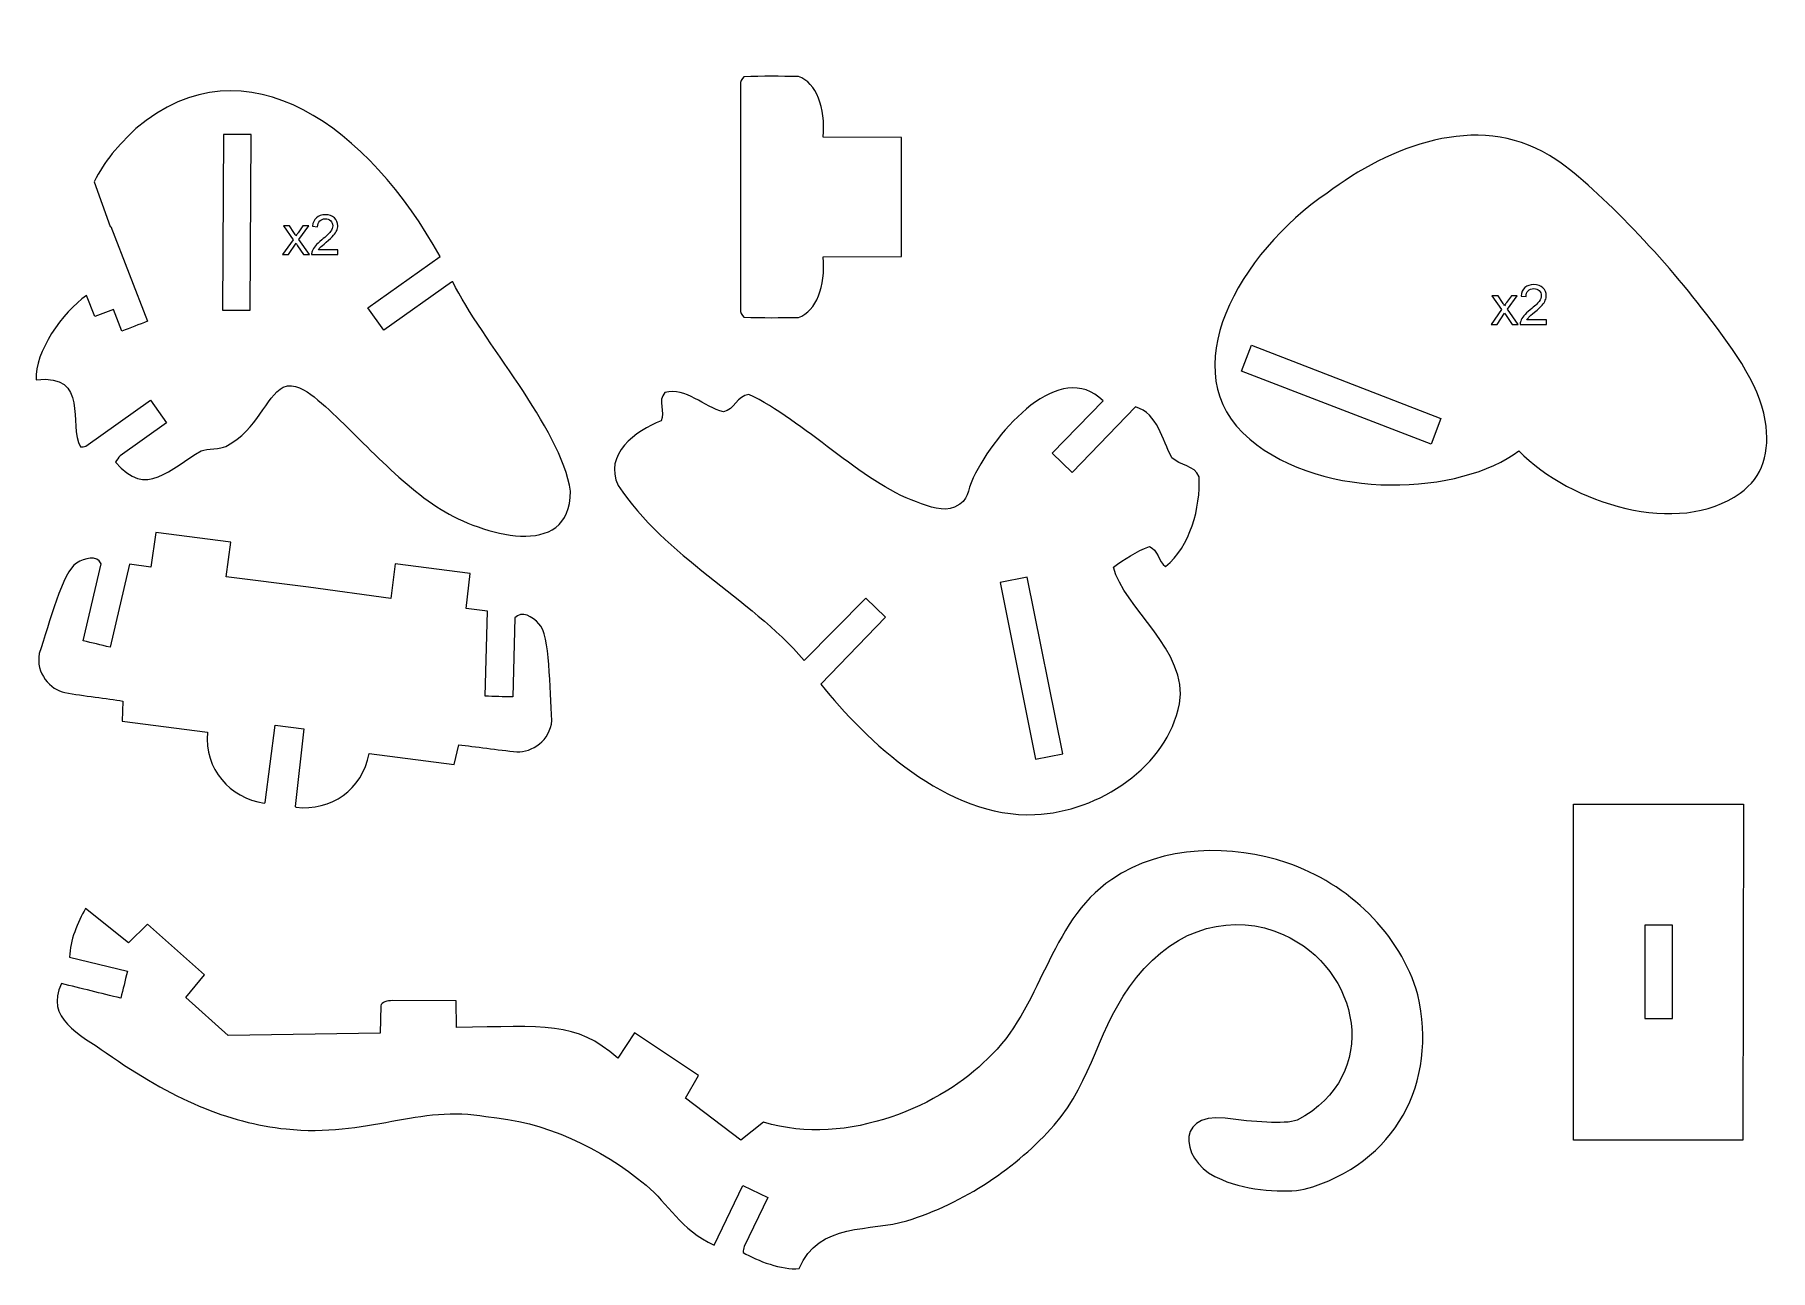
# Model space of a CAD drawing. Header units: centimetres. Extents: x -13 to 13.5, y -8.8 to 10.1.
import ezdxf

# ---------------------------------------------------------------- set-up
doc = ezdxf.new("R2010")
doc.units = ezdxf.units.CM
doc.header["$MEASUREMENT"] = 0
doc.layers.add('Livello 1', color=7, linetype='Continuous')

msp = doc.modelspace()

# ---------------------------------------------------------------- linework, layer by layer
at = {"layer": 'Livello 1', "color": 250, "lineweight": 5}
for points, knots in [([(-13.00221, 4.80794), (-13.02432, 5.2294), (-12.60642, 5.8409), (-12.23079, 6.09411), (-12.23079, 6.09411), (-12.23079, 6.09411), (-12.10642, 5.77315), (-12.10642, 5.77315), (-12.10642, 5.77315), (-12.10642, 5.77315), (-11.82108, 5.88371), (-11.82108, 5.88371), (-11.82108, 5.88371), (-11.82108, 5.88371), (-11.69265, 5.5504), (-11.69265, 5.5504), (-11.69265, 5.5504), (-11.56124, 5.6013), (-11.42983, 5.65225), (-11.29842, 5.70317), (-11.29842, 5.70317), (-11.29842, 5.70317), (-11.85977, 7.1518), (-11.85977, 7.1518), (-11.85977, 7.1518), (-11.85977, 7.1518), (-11.8685, 7.14842), (-11.8685, 7.14842), (-11.8685, 7.14842), (-11.8685, 7.14842), (-12.11326, 7.83479), (-12.11326, 7.83479), (-12.11326, 7.83479), (-11.95779, 8.14854), (-11.74574, 8.39329), (-11.47799, 8.64522), (-11.47799, 8.64522), (-9.78896, 10.08069), (-7.89405, 8.62779), (-6.82787, 6.69348), (-6.82787, 6.69348), (-6.82787, 6.69348), (-7.93127, 5.90837), (-7.93127, 5.90837), (-7.93127, 5.90837), (-7.93127, 5.90837), (-7.68615, 5.56389), (-7.68615, 5.56389), (-7.68615, 5.56389), (-7.68615, 5.56389), (-6.65368, 6.29854), (-6.65368, 6.29854), (-6.65368, 6.29854), (-6.64704, 6.30136), (-6.64043, 6.30406), (-6.63387, 6.30654), (-6.63387, 6.30654), (-6.18575, 5.38781), (-4.98833, 4.09748), (-4.83139, 3.1041), (-4.83139, 3.1041), (-4.83892, 2.02541), (-6.2005, 2.44769), (-6.80927, 2.82516), (-6.80927, 2.82516), (-7.52219, 3.26725), (-8.15341, 4.04817), (-8.74974, 4.5444), (-8.74974, 4.5444), (-8.88562, 4.64722), (-9.05616, 4.76703), (-9.22334, 4.69499), (-9.22334, 4.69499), (-9.50456, 4.54118), (-9.60108, 4.05468), (-10.1013, 3.78965), (-10.1013, 3.78965), (-10.17839, 3.74887), (-10.38727, 3.75657), (-10.47871, 3.72087), (-10.47871, 3.72087), (-10.95242, 3.45523), (-11.32442, 2.98414), (-11.78808, 3.5485), (-11.78808, 3.5485), (-11.768, 3.58421), (-11.74346, 3.61695), (-11.71599, 3.64767), (-11.71599, 3.64767), (-11.71599, 3.64767), (-11.00741, 4.15185), (-11.00741, 4.15185), (-11.00741, 4.15185), (-11.00741, 4.15185), (-11.25253, 4.49634), (-11.25253, 4.49634), (-11.25253, 4.49634), (-11.25253, 4.49634), (-12.24433, 3.79064), (-12.24433, 3.79064), (-12.24433, 3.79064), (-12.27047, 3.78551), (-12.29687, 3.78283), (-12.32362, 3.7832), (-12.32362, 3.7832), (-12.52066, 4.12118), (-12.17693, 4.89709), (-13.00221, 4.80794)], [0, 0, 0, 0, 0.03571429, 0.03571429, 0.03571429, 0.03571429, 0.07142857, 0.07142857, 0.07142857, 0.07142857, 0.10714286, 0.10714286, 0.10714286, 0.10714286, 0.14285714, 0.14285714, 0.14285714, 0.14285714, 0.17857143, 0.17857143, 0.17857143, 0.17857143, 0.21428571, 0.21428571, 0.21428571, 0.21428571, 0.25, 0.25, 0.25, 0.25, 0.28571429, 0.28571429, 0.28571429, 0.28571429, 0.32142857, 0.32142857, 0.32142857, 0.32142857, 0.35714286, 0.35714286, 0.35714286, 0.35714286, 0.39285714, 0.39285714, 0.39285714, 0.39285714, 0.42857143, 0.42857143, 0.42857143, 0.42857143, 0.46428571, 0.46428571, 0.46428571, 0.46428571, 0.5, 0.5, 0.5, 0.5, 0.53571429, 0.53571429, 0.53571429, 0.53571429, 0.57142857, 0.57142857, 0.57142857, 0.57142857, 0.60714286, 0.60714286, 0.60714286, 0.60714286, 0.64285714, 0.64285714, 0.64285714, 0.64285714, 0.67857143, 0.67857143, 0.67857143, 0.67857143, 0.71428571, 0.71428571, 0.71428571, 0.71428571, 0.75, 0.75, 0.75, 0.75, 0.78571429, 0.78571429, 0.78571429, 0.78571429, 0.82142857, 0.82142857, 0.82142857, 0.82142857, 0.85714286, 0.85714286, 0.85714286, 0.85714286, 0.89285714, 0.89285714, 0.89285714, 0.89285714, 0.92857143, 0.92857143, 0.92857143, 0.92857143, 1, 1, 1, 1]), ([(0.2256, 6.69072), (0.2256, 6.69072), (-0.96871, 6.68508), (-0.96871, 6.68508), (-0.96871, 6.68508), (-0.93182, 6.22899), (-1.07217, 5.85975), (-1.34703, 5.76016), (-1.34703, 5.76016), (-1.63065, 5.75773), (-1.88443, 5.75164), (-2.18502, 5.76422), (-2.18502, 5.76422), (-2.21142, 5.79547), (-2.23826, 5.8424), (-2.23541, 5.88326), (-2.23541, 5.88326), (-2.23541, 5.88326), (-2.23541, 9.31901), (-2.23541, 9.31901), (-2.23541, 9.31901), (-2.23826, 9.35987), (-2.21142, 9.4068), (-2.18502, 9.43805), (-2.18502, 9.43805), (-1.88443, 9.45063), (-1.63065, 9.44454), (-1.34703, 9.44211), (-1.34703, 9.44211), (-1.07217, 9.34252), (-0.93182, 8.97328), (-0.96871, 8.51719), (-0.96871, 8.51719), (-0.96871, 8.51719), (0.2256, 8.51155), (0.2256, 8.51155), (0.2256, 8.51155), (0.2256, 8.51155), (0.2256, 6.69072), (0.2256, 6.69072)], [0, 0, 0, 0, 0.09090909, 0.09090909, 0.09090909, 0.09090909, 0.18181818, 0.18181818, 0.18181818, 0.18181818, 0.27272727, 0.27272727, 0.27272727, 0.27272727, 0.36363636, 0.36363636, 0.36363636, 0.36363636, 0.45454545, 0.45454545, 0.45454545, 0.45454545, 0.54545455, 0.54545455, 0.54545455, 0.54545455, 0.63636364, 0.63636364, 0.63636364, 0.63636364, 0.72727273, 0.72727273, 0.72727273, 0.72727273, 0.81818182, 0.81818182, 0.81818182, 0.81818182, 1, 1, 1, 1]), ([(6.73398, 7.65886), (7.68625, 8.37907), (9.02599, 8.90525), (10.13231, 8.23715), (10.13231, 8.23715), (10.72617, 7.87848), (11.78143, 6.78711), (12.45927, 5.90854), (12.45927, 5.90854), (12.89055, 5.34955), (13.34107, 4.76408), (13.43261, 4.18662), (13.43261, 4.18662), (13.51028, 3.69675), (13.40135, 3.32711), (13.04852, 3.07406), (13.04852, 3.07406), (12.10735, 2.39912), (10.45796, 2.91213), (9.66755, 3.72185), (9.66755, 3.72185), (8.78833, 3.05175), (6.67489, 2.94249), (5.55238, 3.89952), (5.55238, 3.89952), (4.33095, 4.91364), (5.40378, 6.75932), (6.73398, 7.65886)], [0, 0, 0, 0, 0.125, 0.125, 0.125, 0.125, 0.25, 0.25, 0.25, 0.25, 0.375, 0.375, 0.375, 0.375, 0.5, 0.5, 0.5, 0.5, 0.625, 0.625, 0.625, 0.625, 0.75, 0.75, 0.75, 0.75, 1, 1, 1, 1]), ([(-10.13859, 8.55819), (-10.13859, 8.55819), (-9.71581, 8.55636), (-9.71581, 8.55636), (-9.71581, 8.55636), (-9.71581, 8.55636), (-9.72823, 5.87204), (-9.72823, 5.87204), (-9.72823, 5.87204), (-9.72823, 5.87204), (-10.151, 5.87387), (-10.151, 5.87387), (-10.151, 5.87387), (-10.151, 5.87387), (-10.13859, 8.55819), (-10.13859, 8.55819)], [0, 0, 0, 0, 0.2, 0.2, 0.2, 0.2, 0.4, 0.4, 0.4, 0.4, 0.6, 0.6, 0.6, 0.6, 1, 1, 1, 1]), ([(5.57662, 5.3342), (5.57662, 5.3342), (5.42448, 4.93974), (5.42448, 4.93974), (5.42448, 4.93974), (5.42448, 4.93974), (8.32346, 3.82148), (8.32346, 3.82148), (8.32346, 3.82148), (8.32346, 3.82148), (8.47562, 4.21594), (8.47562, 4.21594), (8.47562, 4.21594), (8.47562, 4.21594), (5.57662, 5.3342), (5.57662, 5.3342)], [0, 0, 0, 0, 0.2, 0.2, 0.2, 0.2, 0.4, 0.4, 0.4, 0.4, 0.6, 0.6, 0.6, 0.6, 1, 1, 1, 1]), ([(-4.10223, 3.19307), (-3.37821, 2.09545), (-2.11071, 1.50179), (-1.26082, 0.51989), (-1.26082, 0.51989), (-1.26082, 0.51989), (-0.31856, 1.47177), (-0.31856, 1.47177), (-0.31856, 1.47177), (-0.31856, 1.47177), (-0.01468, 1.17778), (-0.01468, 1.17778), (-0.01468, 1.17778), (-0.01468, 1.17778), (-1.0057, 0.15354), (-1.0057, 0.15354), (-1.0057, 0.15354), (-0.31316, -0.70529), (0.9211, -1.89377), (2.26832, -1.83793), (2.26832, -1.83793), (3.25388, -1.79709), (4.29533, -1.0992), (4.47654, -0.14475), (4.47654, -0.14475), (4.62802, 0.65315), (3.61341, 1.3394), (3.46642, 1.9423), (3.46642, 1.9423), (3.63348, 2.06489), (3.82211, 2.18557), (4.01745, 2.26137), (4.01745, 2.26137), (4.14901, 2.20936), (4.15572, 2.0264), (4.26613, 1.95318), (4.26613, 1.95318), (4.64107, 2.26306), (4.80271, 2.85092), (4.77662, 3.32369), (4.77662, 3.32369), (4.70845, 3.50535), (4.48606, 3.4943), (4.36055, 3.61695), (4.36055, 3.61695), (4.20724, 3.89101), (4.15129, 4.29095), (3.80675, 4.39359), (3.80675, 4.39359), (3.80675, 4.39359), (2.83669, 3.39098), (2.83669, 3.39098), (2.83669, 3.39098), (2.83669, 3.39098), (2.53282, 3.68496), (2.53282, 3.68496), (2.53282, 3.68496), (2.53282, 3.68496), (3.30937, 4.48758), (3.30937, 4.48758), (3.30937, 4.48758), (2.65233, 5.12978), (1.68794, 4.05236), (1.32289, 3.30816), (1.32289, 3.30816), (1.22087, 3.10006), (1.28128, 2.96964), (1.04019, 2.86291), (1.04019, 2.86291), (0.8644, 2.7851), (0.66328, 2.86689), (0.45505, 2.94104), (0.45505, 2.94104), (-0.38373, 3.23987), (-1.26798, 4.18879), (-2.10874, 4.58452), (-2.10874, 4.58452), (-2.28602, 4.56315), (-2.32715, 4.34884), (-2.49169, 4.31713), (-2.49169, 4.31713), (-2.79487, 4.38177), (-3.06457, 4.70542), (-3.3885, 4.6118), (-3.3885, 4.6118), (-3.51207, 4.48517), (-3.37925, 4.31106), (-3.44918, 4.18005), (-3.44918, 4.18005), (-3.83058, 4.03159), (-4.33753, 3.65965), (-4.10224, 3.19306)], [0, 0, 0, 0, 0.04166667, 0.04166667, 0.04166667, 0.04166667, 0.08333333, 0.08333333, 0.08333333, 0.08333333, 0.125, 0.125, 0.125, 0.125, 0.16666667, 0.16666667, 0.16666667, 0.16666667, 0.20833333, 0.20833333, 0.20833333, 0.20833333, 0.25, 0.25, 0.25, 0.25, 0.29166667, 0.29166667, 0.29166667, 0.29166667, 0.33333333, 0.33333333, 0.33333333, 0.33333333, 0.375, 0.375, 0.375, 0.375, 0.41666667, 0.41666667, 0.41666667, 0.41666667, 0.45833333, 0.45833333, 0.45833333, 0.45833333, 0.5, 0.5, 0.5, 0.5, 0.54166667, 0.54166667, 0.54166667, 0.54166667, 0.58333333, 0.58333333, 0.58333333, 0.58333333, 0.625, 0.625, 0.625, 0.625, 0.66666667, 0.66666667, 0.66666667, 0.66666667, 0.70833333, 0.70833333, 0.70833333, 0.70833333, 0.75, 0.75, 0.75, 0.75, 0.79166667, 0.79166667, 0.79166667, 0.79166667, 0.83333333, 0.83333333, 0.83333333, 0.83333333, 0.875, 0.875, 0.875, 0.875, 0.91666667, 0.91666667, 0.91666667, 0.91666667, 1, 1, 1, 1]), ([(-8.9074, -0.52898), (-8.9074, -0.52898), (-9.34988, -0.47113), (-9.34988, -0.47113), (-9.34988, -0.47113), (-9.34988, -0.47113), (-9.49993, -1.65254), (-9.49993, -1.65254), (-9.49993, -1.65254), (-9.50507, -1.65673), (-9.51089, -1.65998), (-9.5181, -1.6619), (-9.5181, -1.6619), (-10.04289, -1.57971), (-10.43242, -1.14556), (-10.38371, -0.57847), (-10.38371, -0.57847), (-10.38371, -0.57847), (-11.6863, -0.40845), (-11.6863, -0.40845), (-11.6863, -0.40845), (-11.6863, -0.40845), (-11.67568, -0.1021), (-11.67568, -0.1021), (-11.67568, -0.1021), (-11.91605, -0.06106), (-12.27698, -0.02439), (-12.56252, 0.02683), (-12.56252, 0.02683), (-12.78566, 0.06954), (-13.01131, 0.32514), (-12.95497, 0.62471), (-12.95497, 0.62471), (-12.79841, 1.07774), (-12.59572, 1.88824), (-12.38493, 2.00448), (-12.38493, 2.00448), (-12.26355, 2.08718), (-12.07305, 2.13021), (-12.00594, 1.99632), (-12.00594, 1.99632), (-12.00594, 1.99632), (-12.28437, 0.81862), (-12.28437, 0.81862), (-12.28437, 0.81862), (-12.14642, 0.78602), (-12.01107, 0.754), (-11.87293, 0.72137), (-11.87293, 0.72137), (-11.87293, 0.72137), (-11.57357, 1.98755), (-11.57357, 1.98755), (-11.57357, 1.98755), (-11.57357, 1.98755), (-11.25043, 1.94528), (-11.25043, 1.94528), (-11.25043, 1.94528), (-11.25043, 1.94528), (-11.17284, 2.47516), (-11.17284, 2.47516), (-11.17284, 2.47516), (-11.17284, 2.47516), (-10.02657, 2.32531), (-10.02657, 2.32531), (-10.02657, 2.32531), (-10.02657, 2.32531), (-10.096, 1.79435), (-10.096, 1.79435), (-10.096, 1.79435), (-10.096, 1.79435), (-8.83707, 1.63956), (-8.83707, 1.63956), (-8.83707, 1.63956), (-8.83707, 1.63956), (-7.58067, 1.46549), (-7.58067, 1.46549), (-7.58067, 1.46549), (-7.58067, 1.46549), (-7.51126, 1.99645), (-7.51126, 1.99645), (-7.51126, 1.99645), (-7.51126, 1.99645), (-6.365, 1.84657), (-6.365, 1.84657), (-6.365, 1.84657), (-6.365, 1.84657), (-6.42624, 1.31456), (-6.42624, 1.31456), (-6.42624, 1.31456), (-6.42624, 1.31456), (-6.1031, 1.27233), (-6.1031, 1.27233), (-6.1031, 1.27233), (-6.1031, 1.27233), (-6.13931, -0.02825), (-6.13931, -0.02825), (-6.13931, -0.02825), (-5.99743, -0.03223), (-5.8584, -0.03609), (-5.7167, -0.04005), (-5.7167, -0.04005), (-5.7167, -0.04005), (-5.683, 1.16965), (-5.683, 1.16965), (-5.683, 1.16965), (-5.58373, 1.28179), (-5.41069, 1.19123), (-5.31465, 1.0801), (-5.31465, 1.0801), (-5.14084, 0.91357), (-5.15333, 0.07821), (-5.1185, -0.39985), (-5.1185, -0.39985), (-5.14107, -0.70383), (-5.42485, -0.89283), (-5.65147, -0.87674), (-5.65147, -0.87674), (-5.94058, -0.85282), (-6.2988, -0.79546), (-6.54164, -0.77333), (-6.54164, -0.77333), (-6.54164, -0.77333), (-6.61014, -1.07212), (-6.61014, -1.07212), (-6.61014, -1.07212), (-6.61014, -1.07212), (-7.91266, -0.90154), (-7.91266, -0.90154), (-7.91266, -0.90154), (-8.01138, -1.46209), (-8.49943, -1.7815), (-9.02771, -1.72602), (-9.02771, -1.72602), (-9.03418, -1.72231), (-9.03897, -1.71767), (-9.04286, -1.7123), (-9.04286, -1.7123), (-9.04286, -1.7123), (-8.9074, -0.52898), (-8.9074, -0.52898)], [0, 0, 0, 0, 0.02777778, 0.02777778, 0.02777778, 0.02777778, 0.05555556, 0.05555556, 0.05555556, 0.05555556, 0.08333333, 0.08333333, 0.08333333, 0.08333333, 0.11111111, 0.11111111, 0.11111111, 0.11111111, 0.13888889, 0.13888889, 0.13888889, 0.13888889, 0.16666667, 0.16666667, 0.16666667, 0.16666667, 0.19444444, 0.19444444, 0.19444444, 0.19444444, 0.22222222, 0.22222222, 0.22222222, 0.22222222, 0.25, 0.25, 0.25, 0.25, 0.27777778, 0.27777778, 0.27777778, 0.27777778, 0.30555556, 0.30555556, 0.30555556, 0.30555556, 0.33333333, 0.33333333, 0.33333333, 0.33333333, 0.36111111, 0.36111111, 0.36111111, 0.36111111, 0.38888889, 0.38888889, 0.38888889, 0.38888889, 0.41666667, 0.41666667, 0.41666667, 0.41666667, 0.44444444, 0.44444444, 0.44444444, 0.44444444, 0.47222222, 0.47222222, 0.47222222, 0.47222222, 0.5, 0.5, 0.5, 0.5, 0.52777778, 0.52777778, 0.52777778, 0.52777778, 0.55555556, 0.55555556, 0.55555556, 0.55555556, 0.58333333, 0.58333333, 0.58333333, 0.58333333, 0.61111111, 0.61111111, 0.61111111, 0.61111111, 0.63888889, 0.63888889, 0.63888889, 0.63888889, 0.66666667, 0.66666667, 0.66666667, 0.66666667, 0.69444444, 0.69444444, 0.69444444, 0.69444444, 0.72222222, 0.72222222, 0.72222222, 0.72222222, 0.75, 0.75, 0.75, 0.75, 0.77777778, 0.77777778, 0.77777778, 0.77777778, 0.80555556, 0.80555556, 0.80555556, 0.80555556, 0.83333333, 0.83333333, 0.83333333, 0.83333333, 0.86111111, 0.86111111, 0.86111111, 0.86111111, 0.88888889, 0.88888889, 0.88888889, 0.88888889, 0.91666667, 0.91666667, 0.91666667, 0.91666667, 0.94444444, 0.94444444, 0.94444444, 0.94444444, 1, 1, 1, 1]), ([(1.73475, 1.70887), (1.73475, 1.70887), (2.14934, 1.79175), (2.14934, 1.79175), (2.14934, 1.79175), (2.14934, 1.79175), (2.69308, -0.90671), (2.69308, -0.90671), (2.69308, -0.90671), (2.69308, -0.90671), (2.27849, -0.98959), (2.27849, -0.98959), (2.27849, -0.98959), (2.27849, -0.98959), (1.73475, 1.70887), (1.73475, 1.70887)], [0, 0, 0, 0, 0.2, 0.2, 0.2, 0.2, 0.4, 0.4, 0.4, 0.4, 0.6, 0.6, 0.6, 0.6, 1, 1, 1, 1]), ([(10.50203, -6.81327), (10.50203, -6.81327), (13.08864, -6.81327), (13.08864, -6.81327), (13.08864, -6.81327), (13.08864, -6.81327), (13.10206, -1.6779), (13.10206, -1.6779), (13.10206, -1.6779), (13.10206, -1.6779), (10.50203, -1.6779), (10.50203, -1.6779), (10.50203, -1.6779), (10.50203, -1.6779), (10.50203, -6.81327), (10.50203, -6.81327)], [0, 0, 0, 0, 0.2, 0.2, 0.2, 0.2, 0.4, 0.4, 0.4, 0.4, 0.6, 0.6, 0.6, 0.6, 1, 1, 1, 1]), ([(-1.33762, -8.77492), (-1.60273, -8.80113), (-1.9725, -8.6573), (-2.1939, -8.52941), (-2.1939, -8.52941), (-2.19168, -8.49818), (-2.18609, -8.46737), (-2.17803, -8.43685), (-2.17803, -8.43685), (-2.17803, -8.43685), (-1.81634, -7.68705), (-1.81634, -7.68705), (-1.81634, -7.68705), (-1.81634, -7.68705), (-2.19717, -7.50338), (-2.19717, -7.50338), (-2.19717, -7.50338), (-2.19717, -7.50338), (-2.63729, -8.41575), (-2.63729, -8.41575), (-2.63729, -8.41575), (-3.15161, -8.18424), (-3.34324, -7.77503), (-3.67362, -7.50271), (-3.67362, -7.50271), (-4.37705, -6.92292), (-5.22573, -6.52415), (-6.12479, -6.453), (-6.12479, -6.453), (-7.12685, -6.26153), (-7.95029, -6.77168), (-9.1795, -6.64198), (-9.1795, -6.64198), (-10.0783, -6.54709), (-10.91563, -6.18764), (-11.92982, -5.47931), (-11.92982, -5.47931), (-12.33848, -5.19389), (-12.87351, -4.95022), (-12.61601, -4.41982), (-12.61601, -4.41982), (-12.3125, -4.49448), (-12.01151, -4.56856), (-11.70865, -4.64308), (-11.70865, -4.64308), (-11.67493, -4.50592), (-11.64417, -4.38099), (-11.60766, -4.23253), (-11.60766, -4.23253), (-11.60766, -4.23253), (-12.4901, -4.01538), (-12.4901, -4.01538), (-12.4901, -4.01538), (-12.4901, -4.01538), (-12.49024, -4.01529), (-12.49024, -4.01529), (-12.49024, -4.01529), (-12.4894, -3.76217), (-12.36678, -3.48539), (-12.24782, -3.27011), (-12.24782, -3.27011), (-12.24782, -3.27011), (-11.59282, -3.79784), (-11.59282, -3.79784), (-11.59282, -3.79784), (-11.59282, -3.79784), (-11.29772, -3.51306), (-11.29772, -3.51306), (-11.29772, -3.51306), (-11.29772, -3.51306), (-10.42809, -4.28553), (-10.42809, -4.28553), (-10.42809, -4.28553), (-10.42809, -4.28553), (-10.71168, -4.6324), (-10.71168, -4.6324), (-10.71168, -4.6324), (-10.71168, -4.6324), (-10.06545, -5.21479), (-10.06545, -5.21479), (-10.06545, -5.21479), (-10.06545, -5.21479), (-7.74223, -5.17839), (-7.74223, -5.17839), (-7.74223, -5.17839), (-7.74223, -5.17839), (-7.73386, -4.75868), (-7.73386, -4.75868), (-7.73386, -4.75868), (-7.72982, -4.7029), (-7.62428, -4.68208), (-7.55937, -4.67928), (-7.55937, -4.67928), (-7.55937, -4.67928), (-6.58254, -4.68217), (-6.58254, -4.68217), (-6.58254, -4.68217), (-6.58254, -4.68217), (-6.57577, -5.09195), (-6.57577, -5.09195), (-6.57577, -5.09195), (-5.21617, -5.07166), (-4.76287, -4.98844), (-4.10886, -5.55853), (-4.10886, -5.55853), (-4.10886, -5.55853), (-3.85547, -5.1745), (-3.85547, -5.1745), (-3.85547, -5.1745), (-3.85547, -5.1745), (-2.8783, -5.8238), (-2.8783, -5.8238), (-2.8783, -5.8238), (-2.8783, -5.8238), (-3.0756, -6.17331), (-3.0756, -6.17331), (-3.0756, -6.17331), (-3.0756, -6.17331), (-2.2293, -6.81175), (-2.2293, -6.81175), (-2.2293, -6.81175), (-2.2293, -6.81175), (-1.88054, -6.53641), (-1.88054, -6.53641), (-1.88054, -6.53641), (-0.59055, -6.93756), (0.88038, -6.25201), (1.54053, -5.56777), (1.54053, -5.56777), (2.37606, -4.81879), (2.46256, -3.49535), (3.44102, -2.82754), (3.44102, -2.82754), (4.22666, -2.29135), (5.28502, -2.29378), (6.12053, -2.57517), (6.12053, -2.57517), (7.06258, -2.89231), (7.85822, -3.66223), (8.12005, -4.59086), (8.12005, -4.59086), (8.43302, -5.92493), (7.78756, -7.17527), (6.38566, -7.56364), (6.38566, -7.56364), (6.09784, -7.61756), (5.53773, -7.59427), (5.12404, -7.41534), (5.12404, -7.41534), (4.53375, -7.20897), (4.35025, -6.38651), (5.1786, -6.47819), (5.1786, -6.47819), (5.60151, -6.53123), (6.07569, -6.57844), (6.27854, -6.50727), (6.27854, -6.50727), (7.58409, -5.81797), (7.23821, -4.19213), (6.06355, -3.66987), (6.06355, -3.66987), (5.31438, -3.33674), (4.435, -3.54381), (3.82066, -4.32896), (3.82066, -4.32896), (3.21889, -5.07849), (3.16668, -5.88696), (2.56006, -6.58331), (2.56006, -6.58331), (2.00252, -7.22327), (1.17864, -7.77607), (0.30769, -8.0458), (0.30769, -8.0458), (-0.22769, -8.21152), (-1.04379, -8.06082), (-1.33762, -8.77492)], [0, 0, 0, 0, 0.02222222, 0.02222222, 0.02222222, 0.02222222, 0.04444444, 0.04444444, 0.04444444, 0.04444444, 0.06666667, 0.06666667, 0.06666667, 0.06666667, 0.08888889, 0.08888889, 0.08888889, 0.08888889, 0.11111111, 0.11111111, 0.11111111, 0.11111111, 0.13333333, 0.13333333, 0.13333333, 0.13333333, 0.15555556, 0.15555556, 0.15555556, 0.15555556, 0.17777778, 0.17777778, 0.17777778, 0.17777778, 0.2, 0.2, 0.2, 0.2, 0.22222222, 0.22222222, 0.22222222, 0.22222222, 0.24444444, 0.24444444, 0.24444444, 0.24444444, 0.26666667, 0.26666667, 0.26666667, 0.26666667, 0.28888889, 0.28888889, 0.28888889, 0.28888889, 0.31111111, 0.31111111, 0.31111111, 0.31111111, 0.33333333, 0.33333333, 0.33333333, 0.33333333, 0.35555556, 0.35555556, 0.35555556, 0.35555556, 0.37777778, 0.37777778, 0.37777778, 0.37777778, 0.4, 0.4, 0.4, 0.4, 0.42222222, 0.42222222, 0.42222222, 0.42222222, 0.44444444, 0.44444444, 0.44444444, 0.44444444, 0.46666667, 0.46666667, 0.46666667, 0.46666667, 0.48888889, 0.48888889, 0.48888889, 0.48888889, 0.51111111, 0.51111111, 0.51111111, 0.51111111, 0.53333333, 0.53333333, 0.53333333, 0.53333333, 0.55555556, 0.55555556, 0.55555556, 0.55555556, 0.57777778, 0.57777778, 0.57777778, 0.57777778, 0.6, 0.6, 0.6, 0.6, 0.62222222, 0.62222222, 0.62222222, 0.62222222, 0.64444444, 0.64444444, 0.64444444, 0.64444444, 0.66666667, 0.66666667, 0.66666667, 0.66666667, 0.68888889, 0.68888889, 0.68888889, 0.68888889, 0.71111111, 0.71111111, 0.71111111, 0.71111111, 0.73333333, 0.73333333, 0.73333333, 0.73333333, 0.75555556, 0.75555556, 0.75555556, 0.75555556, 0.77777778, 0.77777778, 0.77777778, 0.77777778, 0.8, 0.8, 0.8, 0.8, 0.82222222, 0.82222222, 0.82222222, 0.82222222, 0.84444444, 0.84444444, 0.84444444, 0.84444444, 0.86666667, 0.86666667, 0.86666667, 0.86666667, 0.88888889, 0.88888889, 0.88888889, 0.88888889, 0.91111111, 0.91111111, 0.91111111, 0.91111111, 0.93333333, 0.93333333, 0.93333333, 0.93333333, 0.95555556, 0.95555556, 0.95555556, 0.95555556, 1, 1, 1, 1]), ([(11.59066, -3.52907), (11.59066, -3.52907), (12.01345, -3.52907), (12.01345, -3.52907), (12.01345, -3.52907), (12.01345, -3.52907), (12.01345, -4.954), (12.01345, -4.954), (12.01345, -4.954), (12.01345, -4.954), (11.59066, -4.954), (11.59066, -4.954), (11.59066, -4.954), (11.59066, -4.954), (11.59066, -3.52907), (11.59066, -3.52907)], [0, 0, 0, 0, 0.2, 0.2, 0.2, 0.2, 0.4, 0.4, 0.4, 0.4, 0.6, 0.6, 0.6, 0.6, 1, 1, 1, 1])]:
    msp.add_open_spline(points, degree=3, knots=knots, dxfattribs=at)
at = {"layer": 'Livello 1', "color": 250, "lineweight": 9}
for points, knots in [([(-8.3902, 6.79178), (-8.3902, 6.79178), (-8.3902, 6.72024), (-8.3902, 6.72024), (-8.3902, 6.72024), (-8.3902, 6.72024), (-8.79082, 6.72024), (-8.79082, 6.72024), (-8.79082, 6.72024), (-8.79138, 6.73816), (-8.78856, 6.75538), (-8.78221, 6.77189), (-8.78221, 6.77189), (-8.77205, 6.79926), (-8.75568, 6.82607), (-8.73324, 6.8526), (-8.73324, 6.8526), (-8.71067, 6.87899), (-8.67821, 6.90961), (-8.63588, 6.94433), (-8.63588, 6.94433), (-8.56998, 6.99837), (-8.52539, 7.04113), (-8.50224, 7.07274), (-8.50224, 7.07274), (-8.4791, 7.1042), (-8.46753, 7.13412), (-8.46753, 7.1622), (-8.46753, 7.1622), (-8.46753, 7.19169), (-8.47811, 7.21653), (-8.49914, 7.23685), (-8.49914, 7.23685), (-8.52031, 7.25703), (-8.54782, 7.26719), (-8.58169, 7.26719), (-8.58169, 7.26719), (-8.61753, 7.26719), (-8.64618, 7.25646), (-8.66763, 7.23487), (-8.66763, 7.23487), (-8.68922, 7.21343), (-8.70008, 7.18365), (-8.70037, 7.14569), (-8.70037, 7.14569), (-8.70037, 7.14569), (-8.77685, 7.15345), (-8.77685, 7.15345), (-8.77685, 7.15345), (-8.77163, 7.2106), (-8.75187, 7.25407), (-8.71772, 7.28398), (-8.71772, 7.28398), (-8.68357, 7.3139), (-8.63757, 7.32885), (-8.58, 7.32885), (-8.58, 7.32885), (-8.52186, 7.32885), (-8.47586, 7.31263), (-8.44199, 7.28045), (-8.44199, 7.28045), (-8.40798, 7.24814), (-8.39105, 7.2082), (-8.39105, 7.16051), (-8.39105, 7.16051), (-8.39105, 7.13624), (-8.39599, 7.11239), (-8.40601, 7.08896), (-8.40601, 7.08896), (-8.41588, 7.06554), (-8.43239, 7.04085), (-8.4554, 7.01502), (-8.4554, 7.01502), (-8.4784, 6.98906), (-8.51664, 6.9535), (-8.57012, 6.90834), (-8.57012, 6.90834), (-8.61471, 6.87081), (-8.64336, 6.84541), (-8.65606, 6.832), (-8.65606, 6.832), (-8.66876, 6.81874), (-8.6792, 6.80533), (-8.68752, 6.79178), (-8.68752, 6.79178), (-8.68752, 6.79178), (-8.3902, 6.79178), (-8.3902, 6.79178)], [0, 0, 0, 0, 0.04347826, 0.04347826, 0.04347826, 0.04347826, 0.08695652, 0.08695652, 0.08695652, 0.08695652, 0.13043478, 0.13043478, 0.13043478, 0.13043478, 0.17391304, 0.17391304, 0.17391304, 0.17391304, 0.2173913, 0.2173913, 0.2173913, 0.2173913, 0.26086957, 0.26086957, 0.26086957, 0.26086957, 0.30434783, 0.30434783, 0.30434783, 0.30434783, 0.34782609, 0.34782609, 0.34782609, 0.34782609, 0.39130435, 0.39130435, 0.39130435, 0.39130435, 0.43478261, 0.43478261, 0.43478261, 0.43478261, 0.47826087, 0.47826087, 0.47826087, 0.47826087, 0.52173913, 0.52173913, 0.52173913, 0.52173913, 0.56521739, 0.56521739, 0.56521739, 0.56521739, 0.60869565, 0.60869565, 0.60869565, 0.60869565, 0.65217391, 0.65217391, 0.65217391, 0.65217391, 0.69565217, 0.69565217, 0.69565217, 0.69565217, 0.73913043, 0.73913043, 0.73913043, 0.73913043, 0.7826087, 0.7826087, 0.7826087, 0.7826087, 0.82608696, 0.82608696, 0.82608696, 0.82608696, 0.86956522, 0.86956522, 0.86956522, 0.86956522, 0.91304348, 0.91304348, 0.91304348, 0.91304348, 1, 1, 1, 1]), ([(-9.23363, 6.72024), (-9.23363, 6.72024), (-9.07319, 6.94842), (-9.07319, 6.94842), (-9.07319, 6.94842), (-9.07319, 6.94842), (-9.22164, 7.15924), (-9.22164, 7.15924), (-9.22164, 7.15924), (-9.22164, 7.15924), (-9.12864, 7.15924), (-9.12864, 7.15924), (-9.12864, 7.15924), (-9.12864, 7.15924), (-9.06119, 7.05637), (-9.06119, 7.05637), (-9.06119, 7.05637), (-9.04863, 7.03675), (-9.03833, 7.02038), (-9.03071, 7.00712), (-9.03071, 7.00712), (-9.01858, 7.02532), (-9.00743, 7.04141), (-8.99713, 7.05552), (-8.99713, 7.05552), (-8.99713, 7.05552), (-8.92319, 7.15924), (-8.92319, 7.15924), (-8.92319, 7.15924), (-8.92319, 7.15924), (-8.83429, 7.15924), (-8.83429, 7.15924), (-8.83429, 7.15924), (-8.83429, 7.15924), (-8.98598, 6.95251), (-8.98598, 6.95251), (-8.98598, 6.95251), (-8.98598, 6.95251), (-8.82271, 6.72024), (-8.82271, 6.72024), (-8.82271, 6.72024), (-8.82271, 6.72024), (-8.91401, 6.72024), (-8.91401, 6.72024), (-8.91401, 6.72024), (-8.91401, 6.72024), (-9.00418, 6.85669), (-9.00418, 6.85669), (-9.00418, 6.85669), (-9.00418, 6.85669), (-9.02817, 6.89353), (-9.02817, 6.89353), (-9.02817, 6.89353), (-9.02817, 6.89353), (-9.14346, 6.72024), (-9.14346, 6.72024), (-9.14346, 6.72024), (-9.14346, 6.72024), (-9.23363, 6.72024), (-9.23363, 6.72024)], [0, 0, 0, 0, 0.0625, 0.0625, 0.0625, 0.0625, 0.125, 0.125, 0.125, 0.125, 0.1875, 0.1875, 0.1875, 0.1875, 0.25, 0.25, 0.25, 0.25, 0.3125, 0.3125, 0.3125, 0.3125, 0.375, 0.375, 0.375, 0.375, 0.4375, 0.4375, 0.4375, 0.4375, 0.5, 0.5, 0.5, 0.5, 0.5625, 0.5625, 0.5625, 0.5625, 0.625, 0.625, 0.625, 0.625, 0.6875, 0.6875, 0.6875, 0.6875, 0.75, 0.75, 0.75, 0.75, 0.8125, 0.8125, 0.8125, 0.8125, 0.875, 0.875, 0.875, 0.875, 1, 1, 1, 1]), ([(10.08639, 5.72467), (10.08639, 5.72467), (10.08639, 5.65313), (10.08639, 5.65313), (10.08639, 5.65313), (10.08639, 5.65313), (9.68577, 5.65313), (9.68577, 5.65313), (9.68577, 5.65313), (9.68521, 5.67105), (9.68803, 5.68827), (9.69438, 5.70478), (9.69438, 5.70478), (9.70454, 5.73215), (9.72091, 5.75896), (9.74335, 5.78549), (9.74335, 5.78549), (9.76592, 5.81188), (9.79838, 5.8425), (9.84071, 5.87722), (9.84071, 5.87722), (9.90661, 5.93126), (9.9512, 5.97402), (9.97435, 6.00563), (9.97435, 6.00563), (9.99749, 6.03709), (10.00906, 6.06701), (10.00906, 6.09509), (10.00906, 6.09509), (10.00906, 6.12458), (9.99848, 6.14942), (9.97745, 6.16974), (9.97745, 6.16974), (9.95628, 6.18992), (9.92877, 6.20008), (9.8949, 6.20008), (9.8949, 6.20008), (9.85906, 6.20008), (9.83041, 6.18935), (9.80896, 6.16776), (9.80896, 6.16776), (9.78737, 6.14632), (9.77651, 6.11654), (9.77622, 6.07858), (9.77622, 6.07858), (9.77622, 6.07858), (9.69974, 6.08634), (9.69974, 6.08634), (9.69974, 6.08634), (9.70496, 6.14349), (9.72472, 6.18696), (9.75887, 6.21687), (9.75887, 6.21687), (9.79302, 6.24679), (9.83902, 6.26174), (9.89659, 6.26174), (9.89659, 6.26174), (9.95473, 6.26174), (10.00073, 6.24552), (10.0346, 6.21334), (10.0346, 6.21334), (10.06861, 6.18103), (10.08554, 6.14109), (10.08554, 6.0934), (10.08554, 6.0934), (10.08554, 6.06913), (10.0806, 6.04528), (10.07058, 6.02185), (10.07058, 6.02185), (10.06071, 5.99843), (10.0442, 5.97374), (10.02119, 5.94791), (10.02119, 5.94791), (9.99819, 5.92195), (9.95995, 5.88639), (9.90647, 5.84123), (9.90647, 5.84123), (9.86188, 5.8037), (9.83323, 5.7783), (9.82053, 5.76489), (9.82053, 5.76489), (9.80783, 5.75163), (9.79739, 5.73822), (9.78907, 5.72467), (9.78907, 5.72467), (9.78907, 5.72467), (10.08639, 5.72467), (10.08639, 5.72467)], [0, 0, 0, 0, 0.04347826, 0.04347826, 0.04347826, 0.04347826, 0.08695652, 0.08695652, 0.08695652, 0.08695652, 0.13043478, 0.13043478, 0.13043478, 0.13043478, 0.17391304, 0.17391304, 0.17391304, 0.17391304, 0.2173913, 0.2173913, 0.2173913, 0.2173913, 0.26086957, 0.26086957, 0.26086957, 0.26086957, 0.30434783, 0.30434783, 0.30434783, 0.30434783, 0.34782609, 0.34782609, 0.34782609, 0.34782609, 0.39130435, 0.39130435, 0.39130435, 0.39130435, 0.43478261, 0.43478261, 0.43478261, 0.43478261, 0.47826087, 0.47826087, 0.47826087, 0.47826087, 0.52173913, 0.52173913, 0.52173913, 0.52173913, 0.56521739, 0.56521739, 0.56521739, 0.56521739, 0.60869565, 0.60869565, 0.60869565, 0.60869565, 0.65217391, 0.65217391, 0.65217391, 0.65217391, 0.69565217, 0.69565217, 0.69565217, 0.69565217, 0.73913043, 0.73913043, 0.73913043, 0.73913043, 0.7826087, 0.7826087, 0.7826087, 0.7826087, 0.82608696, 0.82608696, 0.82608696, 0.82608696, 0.86956522, 0.86956522, 0.86956522, 0.86956522, 0.91304348, 0.91304348, 0.91304348, 0.91304348, 1, 1, 1, 1]), ([(9.24296, 5.65313), (9.24296, 5.65313), (9.4034, 5.88131), (9.4034, 5.88131), (9.4034, 5.88131), (9.4034, 5.88131), (9.25495, 6.09213), (9.25495, 6.09213), (9.25495, 6.09213), (9.25495, 6.09213), (9.34795, 6.09213), (9.34795, 6.09213), (9.34795, 6.09213), (9.34795, 6.09213), (9.4154, 5.98926), (9.4154, 5.98926), (9.4154, 5.98926), (9.42796, 5.96964), (9.43826, 5.95327), (9.44588, 5.94001), (9.44588, 5.94001), (9.45801, 5.95821), (9.46916, 5.9743), (9.47946, 5.98841), (9.47946, 5.98841), (9.47946, 5.98841), (9.5534, 6.09213), (9.5534, 6.09213), (9.5534, 6.09213), (9.5534, 6.09213), (9.6423, 6.09213), (9.6423, 6.09213), (9.6423, 6.09213), (9.6423, 6.09213), (9.49061, 5.8854), (9.49061, 5.8854), (9.49061, 5.8854), (9.49061, 5.8854), (9.65388, 5.65313), (9.65388, 5.65313), (9.65388, 5.65313), (9.65388, 5.65313), (9.56258, 5.65313), (9.56258, 5.65313), (9.56258, 5.65313), (9.56258, 5.65313), (9.47241, 5.78958), (9.47241, 5.78958), (9.47241, 5.78958), (9.47241, 5.78958), (9.44842, 5.82642), (9.44842, 5.82642), (9.44842, 5.82642), (9.44842, 5.82642), (9.33313, 5.65313), (9.33313, 5.65313), (9.33313, 5.65313), (9.33313, 5.65313), (9.24296, 5.65313), (9.24296, 5.65313)], [0, 0, 0, 0, 0.0625, 0.0625, 0.0625, 0.0625, 0.125, 0.125, 0.125, 0.125, 0.1875, 0.1875, 0.1875, 0.1875, 0.25, 0.25, 0.25, 0.25, 0.3125, 0.3125, 0.3125, 0.3125, 0.375, 0.375, 0.375, 0.375, 0.4375, 0.4375, 0.4375, 0.4375, 0.5, 0.5, 0.5, 0.5, 0.5625, 0.5625, 0.5625, 0.5625, 0.625, 0.625, 0.625, 0.625, 0.6875, 0.6875, 0.6875, 0.6875, 0.75, 0.75, 0.75, 0.75, 0.8125, 0.8125, 0.8125, 0.8125, 0.875, 0.875, 0.875, 0.875, 1, 1, 1, 1])]:
    msp.add_open_spline(points, degree=3, knots=knots, dxfattribs=at)

doc.saveas('drawing.dxf')
